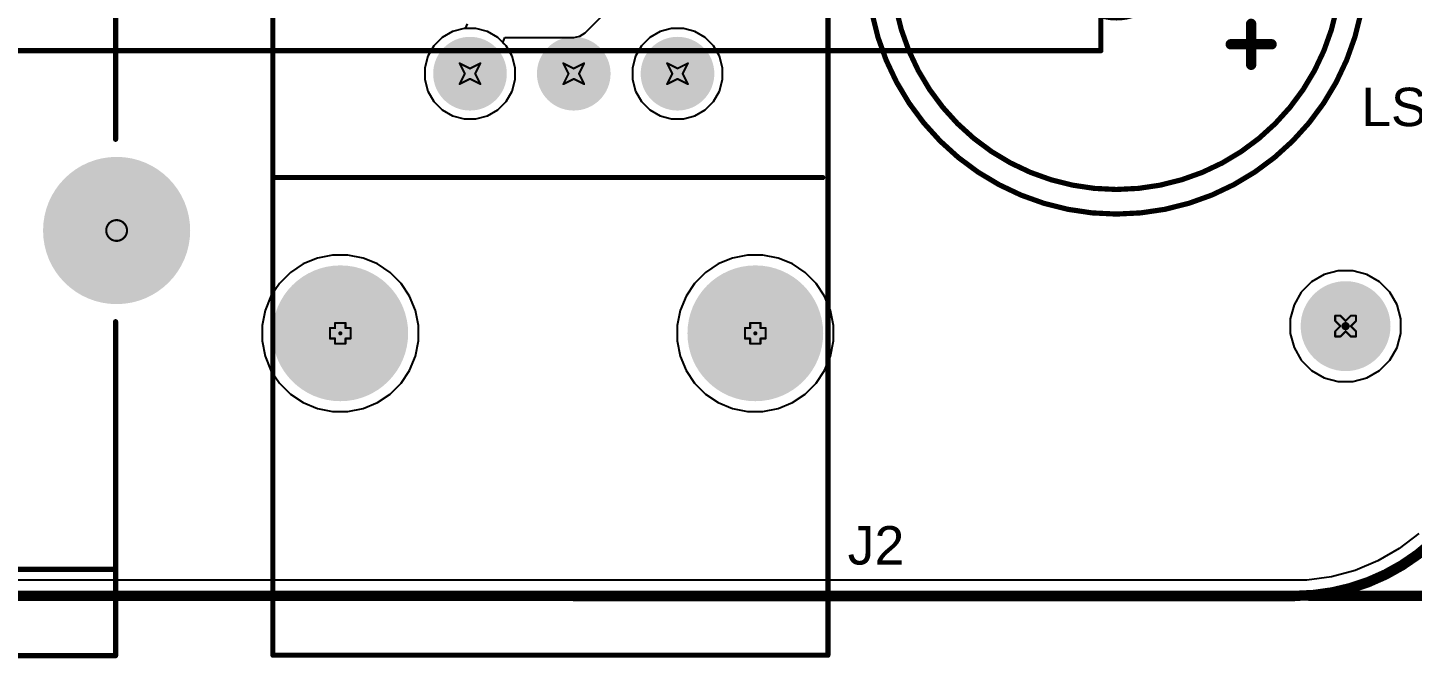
# Model space of a CAD drawing. Header units: inches. Extents: x -0.2 to 18.2, y -0.3 to 3.9.
# Drawn here: x 0.6 to 1.934, y -0.32 to 0.287 of the extents above; entities that cross this region are included whole.
import ezdxf

# ---------------------------------------------------------------- set-up
doc = ezdxf.new("R2010")
doc.units = ezdxf.units.IN
doc.header["$MEASUREMENT"] = 0
for name, color, linetype in [('Board Outline', 216, 'Continuous'), ('Bottom Layer', 5, 'Continuous'), ('Bottom Overlay', 54, 'Continuous'), ('Bottom Solder', 6, 'Continuous'), ('Dimension', 6, 'Continuous'), ('Drill Drawing', 1, 'Continuous'), ('Multi-Layer', 9, 'Continuous'), ('Pad Holes', 156, 'Continuous'), ('Top Layer', 1, 'Continuous'), ('Top Overlay', 2, 'Continuous'), ('Top Solder', 216, 'Continuous')]:
    doc.layers.add(name, color=color, linetype=linetype)
doc.styles.add('Arial', font='', dxfattribs={"height": 0.2})
doc.styles.get('Arial').set_extended_font_data('Arial')

# ---------------------------------------------------------------- blocks, each defined once
blk = doc.blocks.new('1_3_______OLED_B_32')
at = {"layer": 'Bottom Overlay', "const_width": 0.005}
for points in [[(-0.699, 1.2458), (-0.699, -0.081)], [(0.6986, 1.2458), (-0.699, 1.2458)]]:
    blk.add_lwpolyline(points, dxfattribs=at)
at = {"layer": 'Bottom Overlay', "const_width": 0.0025}
blk.add_lwpolyline([(-0.7003, 1.2458, 1), (-0.6977, 1.2458, 1)], format="xyb", close=True, dxfattribs=at)
blk.add_lwpolyline([(-0.7003, 1.2458, 1), (-0.6977, 1.2458, 1)], format="xyb", close=True, dxfattribs=at)
blk = doc.blocks.new('P______D_12___46')
at = {"layer": 'Bottom Layer'}
blk.add_hatch(color=5, dxfattribs=at).paths.add_polyline_path([(-0.1654, 0.0354), (-0.0945, 0.0354), (-0.0945, -0.0354), (-0.1654, -0.0354)])
h = blk.add_hatch(color=5, dxfattribs=at)
edge = h.paths.add_edge_path()
edge.add_arc((0.1299, 0), 0.0354, 0, 360)
at = {"layer": 'Bottom Solder'}
blk.add_hatch(color=6, dxfattribs=at).paths.add_polyline_path([(-0.1694, 0.0394), (-0.0905, 0.0394), (-0.0905, -0.0394), (-0.1694, -0.0394)])
h = blk.add_hatch(color=6, dxfattribs=at)
edge = h.paths.add_edge_path()
edge.add_arc((0.1299, 0), 0.0394, 0, 360)
at = {"layer": 'Multi-Layer'}
blk.add_hatch(color=9, dxfattribs=at).paths.add_polyline_path([(-0.1654, 0.0354), (-0.0945, 0.0354), (-0.0945, -0.0354), (-0.1654, -0.0354)])
h = blk.add_hatch(color=9, dxfattribs=at)
edge = h.paths.add_edge_path()
edge.add_arc((0.1299, 0), 0.0354, 0, 360)
at = {"layer": 'Pad Holes'}
h = blk.add_hatch(color=7, dxfattribs=at)
edge = h.paths.add_edge_path()
edge.add_arc((-0.1299, 0), 0.0236, 0, 360)
h = blk.add_hatch(color=7, dxfattribs=at)
edge = h.paths.add_edge_path()
edge.add_arc((0.1299, 0), 0.0236, 0, 360)
at = {"layer": 'Top Layer'}
blk.add_hatch(color=1, dxfattribs=at).paths.add_polyline_path([(-0.1654, 0.0354), (-0.0945, 0.0354), (-0.0945, -0.0354), (-0.1654, -0.0354)])
h = blk.add_hatch(color=1, dxfattribs=at)
edge = h.paths.add_edge_path()
edge.add_arc((0.1299, 0), 0.0354, 0, 360)
at = {"layer": 'Top Solder'}
blk.add_hatch(color=216, dxfattribs=at).paths.add_polyline_path([(-0.1694, 0.0394), (-0.0905, 0.0394), (-0.0905, -0.0394), (-0.1694, -0.0394)])
h = blk.add_hatch(color=216, dxfattribs=at)
edge = h.paths.add_edge_path()
edge.add_arc((0.1299, 0), 0.0394, 0, 360)
at = {"layer": 'Top Overlay'}
for points, const_width in [([(0.2402, 0, 1), (-0.2402, 0, 1)], 0.005), ([(0.2165, 0, 1), (-0.2165, 0, 1)], 0.005), ([(-0.1324, 0.0964, 1), (-0.1274, 0.0964, 1)], 0.005), ([(-0.1521, 0.0767, 1), (-0.1471, 0.0767, 1)], 0.005), ([(-0.1127, 0.0767, 1), (-0.1077, 0.0767, 1)], 0.005), ([(-0.1324, 0.057, 1), (-0.1274, 0.057, 1)], 0.005), ([(0.0513, 0, 1), (-0.0513, 0, 1)], 0.005), ([(-0.2414, 0, 1), (-0.2389, 0, 1)], 0.0025), ([(-0.2178, 0, 1), (-0.2153, 0, 1)], 0.0025), ([(-0.0525, 0, 1), (-0.05, 0, 1)], 0.0025), ([(0.05, 0, 1), (0.0525, 0, 1)], 0.0025), ([(0.2153, 0, 1), (0.2178, 0, 1)], 0.0025), ([(0.2389, 0, 1), (0.2414, 0, 1)], 0.0025)]:
    blk.add_lwpolyline(points, format="xyb", close=True, dxfattribs=dict(at, const_width=const_width))
at = {"layer": 'Top Overlay', "const_width": 0.01}
for points in [[(-0.1299, 0.0964), (-0.1299, 0.057)], [(-0.1102, 0.0767), (-0.1496, 0.0767)]]:
    blk.add_lwpolyline(points, dxfattribs=at)
blk = doc.blocks.new('955012661_49')
at = {"layer": 'Bottom Layer'}
blk.add_hatch(color=5, dxfattribs=at).paths.add_polyline_path([(-0.1585, 0.2085), (-0.0915, 0.2085), (-0.0915, 0.1415), (-0.1585, 0.1415)])
h = blk.add_hatch(color=5, dxfattribs=at)
edge = h.paths.add_edge_path()
edge.add_arc((-0.025, 0.175), 0.0335, 0, 360)
h = blk.add_hatch(color=5, dxfattribs=at)
edge = h.paths.add_edge_path()
edge.add_arc((0.075, 0.175), 0.0335, 0, 360)
h = blk.add_hatch(color=5, dxfattribs=at)
edge = h.paths.add_edge_path()
edge.add_arc((-0.075, 0.075), 0.0335, 0, 360)
h = blk.add_hatch(color=5, dxfattribs=at)
edge = h.paths.add_edge_path()
edge.add_arc((0.025, 0.075), 0.0335, 0, 360)
h = blk.add_hatch(color=5, dxfattribs=at)
edge = h.paths.add_edge_path()
edge.add_arc((0.125, 0.075), 0.0335, 0, 360)
at = {"layer": 'Bottom Solder'}
blk.add_hatch(color=6, dxfattribs=at).paths.add_polyline_path([(-0.1605, 0.2105), (-0.0895, 0.2105), (-0.0895, 0.1395), (-0.1605, 0.1395)])
h = blk.add_hatch(color=6, dxfattribs=at)
edge = h.paths.add_edge_path()
edge.add_arc((-0.025, 0.175), 0.0355, 0, 360)
h = blk.add_hatch(color=6, dxfattribs=at)
edge = h.paths.add_edge_path()
edge.add_arc((0.075, 0.175), 0.0355, 0, 360)
h = blk.add_hatch(color=6, dxfattribs=at)
edge = h.paths.add_edge_path()
edge.add_arc((-0.075, 0.075), 0.0355, 0, 360)
h = blk.add_hatch(color=6, dxfattribs=at)
edge = h.paths.add_edge_path()
edge.add_arc((0.025, 0.075), 0.0355, 0, 360)
h = blk.add_hatch(color=6, dxfattribs=at)
edge = h.paths.add_edge_path()
edge.add_arc((0.125, 0.075), 0.0355, 0, 360)
h = blk.add_hatch(color=6, dxfattribs=at)
edge = h.paths.add_edge_path()
edge.add_arc((-0.2, -0.175), 0.002, 0, 360)
h = blk.add_hatch(color=6, dxfattribs=at)
edge = h.paths.add_edge_path()
edge.add_arc((0.2, -0.175), 0.002, 0, 360)
at = {"layer": 'Multi-Layer'}
blk.add_hatch(color=9, dxfattribs=at).paths.add_polyline_path([(-0.1585, 0.2085), (-0.0915, 0.2085), (-0.0915, 0.1415), (-0.1585, 0.1415)])
h = blk.add_hatch(color=9, dxfattribs=at)
edge = h.paths.add_edge_path()
edge.add_arc((-0.025, 0.175), 0.0335, 0, 360)
h = blk.add_hatch(color=9, dxfattribs=at)
edge = h.paths.add_edge_path()
edge.add_arc((0.075, 0.175), 0.0335, 0, 360)
h = blk.add_hatch(color=9, dxfattribs=at)
edge = h.paths.add_edge_path()
edge.add_arc((-0.075, 0.075), 0.0335, 0, 360)
h = blk.add_hatch(color=9, dxfattribs=at)
edge = h.paths.add_edge_path()
edge.add_arc((0.025, 0.075), 0.0335, 0, 360)
h = blk.add_hatch(color=9, dxfattribs=at)
edge = h.paths.add_edge_path()
edge.add_arc((0.125, 0.075), 0.0335, 0, 360)
at = {"layer": 'Pad Holes'}
h = blk.add_hatch(color=7, dxfattribs=at)
edge = h.paths.add_edge_path()
edge.add_arc((-0.125, 0.175), 0.0181, 0, 360)
h = blk.add_hatch(color=7, dxfattribs=at)
edge = h.paths.add_edge_path()
edge.add_arc((-0.025, 0.175), 0.0181, 0, 360)
h = blk.add_hatch(color=7, dxfattribs=at)
edge = h.paths.add_edge_path()
edge.add_arc((0.075, 0.175), 0.0181, 0, 360)
h = blk.add_hatch(color=7, dxfattribs=at)
edge = h.paths.add_edge_path()
edge.add_arc((-0.075, 0.075), 0.0181, 0, 360)
h = blk.add_hatch(color=7, dxfattribs=at)
edge = h.paths.add_edge_path()
edge.add_arc((0.025, 0.075), 0.0181, 0, 360)
h = blk.add_hatch(color=7, dxfattribs=at)
edge = h.paths.add_edge_path()
edge.add_arc((0.125, 0.075), 0.0181, 0, 360)
h = blk.add_hatch(color=7, dxfattribs=at)
edge = h.paths.add_edge_path()
edge.add_arc((-0.2, -0.175), 0.0654, 0, 360)
h = blk.add_hatch(color=7, dxfattribs=at)
edge = h.paths.add_edge_path()
edge.add_arc((0.2, -0.175), 0.0654, 0, 360)
at = {"layer": 'Top Layer'}
blk.add_hatch(color=1, dxfattribs=at).paths.add_polyline_path([(-0.1585, 0.2085), (-0.0915, 0.2085), (-0.0915, 0.1415), (-0.1585, 0.1415)])
h = blk.add_hatch(color=1, dxfattribs=at)
edge = h.paths.add_edge_path()
edge.add_arc((-0.025, 0.175), 0.0335, 0, 360)
h = blk.add_hatch(color=1, dxfattribs=at)
edge = h.paths.add_edge_path()
edge.add_arc((0.075, 0.175), 0.0335, 0, 360)
h = blk.add_hatch(color=1, dxfattribs=at)
edge = h.paths.add_edge_path()
edge.add_arc((-0.075, 0.075), 0.0335, 0, 360)
h = blk.add_hatch(color=1, dxfattribs=at)
edge = h.paths.add_edge_path()
edge.add_arc((0.025, 0.075), 0.0335, 0, 360)
h = blk.add_hatch(color=1, dxfattribs=at)
edge = h.paths.add_edge_path()
edge.add_arc((0.125, 0.075), 0.0335, 0, 360)
at = {"layer": 'Top Solder'}
blk.add_hatch(color=216, dxfattribs=at).paths.add_polyline_path([(-0.1605, 0.2105), (-0.0895, 0.2105), (-0.0895, 0.1395), (-0.1605, 0.1395)])
h = blk.add_hatch(color=216, dxfattribs=at)
edge = h.paths.add_edge_path()
edge.add_arc((-0.025, 0.175), 0.0355, 0, 360)
h = blk.add_hatch(color=216, dxfattribs=at)
edge = h.paths.add_edge_path()
edge.add_arc((0.075, 0.175), 0.0355, 0, 360)
h = blk.add_hatch(color=216, dxfattribs=at)
edge = h.paths.add_edge_path()
edge.add_arc((-0.075, 0.075), 0.0355, 0, 360)
h = blk.add_hatch(color=216, dxfattribs=at)
edge = h.paths.add_edge_path()
edge.add_arc((0.025, 0.075), 0.0355, 0, 360)
h = blk.add_hatch(color=216, dxfattribs=at)
edge = h.paths.add_edge_path()
edge.add_arc((0.125, 0.075), 0.0355, 0, 360)
h = blk.add_hatch(color=216, dxfattribs=at)
edge = h.paths.add_edge_path()
edge.add_arc((-0.2, -0.175), 0.002, 0, 360)
h = blk.add_hatch(color=216, dxfattribs=at)
edge = h.paths.add_edge_path()
edge.add_arc((0.2, -0.175), 0.002, 0, 360)
at = {"layer": 'Top Overlay', "const_width": 0.005}
for points in [[(-0.265, 0.23), (-0.24, 0.23)], [(-0.265, -0.485), (-0.265, 0.23)], [(-0.255, 0.23), (0.27, 0.23)], [(0.27, -0.485), (0.27, 0.23)], [(-0.265, -0.025), (-0.225, -0.025)], [(-0.255, -0.025), (0.265, -0.025)], [(-0.265, -0.485), (-0.24, -0.485)], [(-0.26, -0.485), (0.27, -0.485)]]:
    blk.add_lwpolyline(points, dxfattribs=at)
at = {"layer": 'Top Overlay', "const_width": 0.0025}
for points in [[(-0.2662, 0.23, 1), (-0.2637, 0.23, 1)], [(-0.2662, 0.23, 1), (-0.2637, 0.23, 1)], [(-0.2562, 0.23, 1), (-0.2537, 0.23, 1)], [(-0.2412, 0.23, 1), (-0.2387, 0.23, 1)], [(0.2687, 0.23, 1), (0.2712, 0.23, 1)], [(0.2687, 0.23, 1), (0.2712, 0.23, 1)], [(-0.2662, -0.025, 1), (-0.2637, -0.025, 1)], [(-0.2562, -0.025, 1), (-0.2537, -0.025, 1)], [(-0.2263, -0.025, 1), (-0.2238, -0.025, 1)], [(0.2637, -0.025, 1), (0.2662, -0.025, 1)], [(-0.2662, -0.485, 1), (-0.2637, -0.485, 1)], [(-0.2662, -0.485, 1), (-0.2637, -0.485, 1)], [(-0.2612, -0.485, 1), (-0.2587, -0.485, 1)], [(-0.2412, -0.485, 1), (-0.2387, -0.485, 1)], [(0.2687, -0.485, 1), (0.2712, -0.485, 1)], [(0.2687, -0.485, 1), (0.2712, -0.485, 1)]]:
    blk.add_lwpolyline(points, format="xyb", close=True, dxfattribs=at)
blk = doc.blocks.new('U241_041N_1WR85_5_50')
at = {"layer": 'Bottom Layer'}
h = blk.add_hatch(color=5, dxfattribs=at)
edge = h.paths.add_edge_path()
edge.add_arc((-0.046058, 0.092715), 0.031496, 270, 450)
edge.add_line((-0.046058, 0.124211), (-0.053932, 0.124211))
edge.add_arc((-0.053932, 0.092715), 0.031496, 90, 270)
edge.add_line((-0.053932, 0.061219), (-0.046058, 0.061219))
h = blk.add_hatch(color=5, dxfattribs=at)
edge = h.paths.add_edge_path()
edge.add_arc((0.053942, 0.092715), 0.031496, 270, 450)
edge.add_line((0.053942, 0.124211), (0.046068, 0.124211))
edge.add_arc((0.046068, 0.092715), 0.031496, 90, 270)
edge.add_line((0.046068, 0.061219), (0.053942, 0.061219))
h = blk.add_hatch(color=5, dxfattribs=at)
edge = h.paths.add_edge_path()
edge.add_arc((-0.046058, 0.013975), 0.031496, 270, 450)
edge.add_line((-0.046058, 0.045471), (-0.053932, 0.045471))
edge.add_arc((-0.053932, 0.013975), 0.031496, 90, 270)
edge.add_line((-0.053932, -0.017521), (-0.046058, -0.017521))
h = blk.add_hatch(color=5, dxfattribs=at)
edge = h.paths.add_edge_path()
edge.add_arc((0.053942, 0.013975), 0.031496, 270, 450)
edge.add_line((0.053942, 0.045471), (0.046068, 0.045471))
edge.add_arc((0.046068, 0.013975), 0.031496, 90, 270)
edge.add_line((0.046068, -0.017521), (0.053942, -0.017521))
h = blk.add_hatch(color=5, dxfattribs=at)
edge = h.paths.add_edge_path()
edge.add_arc((-0.237205, -0.092715), 0.068898, 0, 360)
h = blk.add_hatch(color=5, dxfattribs=at)
edge = h.paths.add_edge_path()
edge.add_arc((0.237205, -0.092715), 0.068898, 0, 360)
at = {"layer": 'Bottom Solder'}
h = blk.add_hatch(color=6, dxfattribs=at)
edge = h.paths.add_edge_path()
edge.add_arc((-0.046058, 0.092715), 0.033496, 270, 450)
edge.add_line((-0.046058, 0.126211), (-0.053932, 0.126211))
edge.add_arc((-0.053932, 0.092715), 0.033496, 90, 270)
edge.add_line((-0.053932, 0.059219), (-0.046058, 0.059219))
h = blk.add_hatch(color=6, dxfattribs=at)
edge = h.paths.add_edge_path()
edge.add_arc((0.053942, 0.092715), 0.033496, 270, 450)
edge.add_line((0.053942, 0.126211), (0.046068, 0.126211))
edge.add_arc((0.046068, 0.092715), 0.033496, 90, 270)
edge.add_line((0.046068, 0.059219), (0.053942, 0.059219))
h = blk.add_hatch(color=6, dxfattribs=at)
edge = h.paths.add_edge_path()
edge.add_arc((-0.046058, 0.013975), 0.033496, 270, 450)
edge.add_line((-0.046058, 0.047471), (-0.053932, 0.047471))
edge.add_arc((-0.053932, 0.013975), 0.033496, 90, 270)
edge.add_line((-0.053932, -0.019521), (-0.046058, -0.019521))
h = blk.add_hatch(color=6, dxfattribs=at)
edge = h.paths.add_edge_path()
edge.add_arc((0.053942, 0.013975), 0.033496, 270, 450)
edge.add_line((0.053942, 0.047471), (0.046068, 0.047471))
edge.add_arc((0.046068, 0.013975), 0.033496, 90, 270)
edge.add_line((0.046068, -0.019521), (0.053942, -0.019521))
h = blk.add_hatch(color=6, dxfattribs=at)
edge = h.paths.add_edge_path()
edge.add_arc((-0.237205, -0.092715), 0.070898, 0, 360)
h = blk.add_hatch(color=6, dxfattribs=at)
edge = h.paths.add_edge_path()
edge.add_arc((0.237205, -0.092715), 0.070898, 0, 360)
at = {"layer": 'Multi-Layer'}
h = blk.add_hatch(color=9, dxfattribs=at)
edge = h.paths.add_edge_path()
edge.add_arc((-0.046058, 0.092715), 0.031496, 270, 450)
edge.add_line((-0.046058, 0.124211), (-0.053932, 0.124211))
edge.add_arc((-0.053932, 0.092715), 0.031496, 90, 270)
edge.add_line((-0.053932, 0.061219), (-0.046058, 0.061219))
h = blk.add_hatch(color=9, dxfattribs=at)
edge = h.paths.add_edge_path()
edge.add_arc((0.053942, 0.092715), 0.031496, 270, 450)
edge.add_line((0.053942, 0.124211), (0.046068, 0.124211))
edge.add_arc((0.046068, 0.092715), 0.031496, 90, 270)
edge.add_line((0.046068, 0.061219), (0.053942, 0.061219))
h = blk.add_hatch(color=9, dxfattribs=at)
edge = h.paths.add_edge_path()
edge.add_arc((-0.046058, 0.013975), 0.031496, 270, 450)
edge.add_line((-0.046058, 0.045471), (-0.053932, 0.045471))
edge.add_arc((-0.053932, 0.013975), 0.031496, 90, 270)
edge.add_line((-0.053932, -0.017521), (-0.046058, -0.017521))
h = blk.add_hatch(color=9, dxfattribs=at)
edge = h.paths.add_edge_path()
edge.add_arc((0.053942, 0.013975), 0.031496, 270, 450)
edge.add_line((0.053942, 0.045471), (0.046068, 0.045471))
edge.add_arc((0.046068, 0.013975), 0.031496, 90, 270)
edge.add_line((0.046068, -0.017521), (0.053942, -0.017521))
h = blk.add_hatch(color=9, dxfattribs=at)
edge = h.paths.add_edge_path()
edge.add_arc((-0.237205, -0.092715), 0.068898, 0, 360)
h = blk.add_hatch(color=9, dxfattribs=at)
edge = h.paths.add_edge_path()
edge.add_arc((0.237205, -0.092715), 0.068898, 0, 360)
at = {"layer": 'Pad Holes'}
h = blk.add_hatch(color=7, dxfattribs=at)
edge = h.paths.add_edge_path()
edge.add_arc((-0.048996, 0.092715), 0.018701, 270, 450)
edge.add_line((-0.048996, 0.111416), (-0.050984, 0.111416))
edge.add_arc((-0.050984, 0.092715), 0.018701, 90, 270)
edge.add_line((-0.050984, 0.074014), (-0.048996, 0.074014))
h = blk.add_hatch(color=7, dxfattribs=at)
edge = h.paths.add_edge_path()
edge.add_arc((0.051004, 0.092715), 0.018701, 270, 450)
edge.add_line((0.051004, 0.111416), (0.049016, 0.111416))
edge.add_arc((0.049016, 0.092715), 0.018701, 90, 270)
edge.add_line((0.049016, 0.074014), (0.051004, 0.074014))
h = blk.add_hatch(color=7, dxfattribs=at)
edge = h.paths.add_edge_path()
edge.add_arc((-0.048996, 0.013975), 0.018701, 270, 450)
edge.add_line((-0.048996, 0.032676), (-0.050984, 0.032676))
edge.add_arc((-0.050984, 0.013975), 0.018701, 90, 270)
edge.add_line((-0.050984, -0.004726), (-0.048996, -0.004726))
h = blk.add_hatch(color=7, dxfattribs=at)
edge = h.paths.add_edge_path()
edge.add_arc((0.051004, 0.013975), 0.018701, 270, 450)
edge.add_line((0.051004, 0.032676), (0.049016, 0.032676))
edge.add_arc((0.049016, 0.013975), 0.018701, 90, 270)
edge.add_line((0.049016, -0.004726), (0.051004, -0.004726))
h = blk.add_hatch(color=7, dxfattribs=at)
edge = h.paths.add_edge_path()
edge.add_arc((-0.237205, -0.092715), 0.045276, 0, 360)
h = blk.add_hatch(color=7, dxfattribs=at)
edge = h.paths.add_edge_path()
edge.add_arc((0.237205, -0.092715), 0.045276, 0, 360)
at = {"layer": 'Top Layer'}
h = blk.add_hatch(color=1, dxfattribs=at)
edge = h.paths.add_edge_path()
edge.add_arc((-0.046058, 0.092715), 0.031496, 270, 450)
edge.add_line((-0.046058, 0.124211), (-0.053932, 0.124211))
edge.add_arc((-0.053932, 0.092715), 0.031496, 90, 270)
edge.add_line((-0.053932, 0.061219), (-0.046058, 0.061219))
h = blk.add_hatch(color=1, dxfattribs=at)
edge = h.paths.add_edge_path()
edge.add_arc((0.053942, 0.092715), 0.031496, 270, 450)
edge.add_line((0.053942, 0.124211), (0.046068, 0.124211))
edge.add_arc((0.046068, 0.092715), 0.031496, 90, 270)
edge.add_line((0.046068, 0.061219), (0.053942, 0.061219))
h = blk.add_hatch(color=1, dxfattribs=at)
edge = h.paths.add_edge_path()
edge.add_arc((-0.046058, 0.013975), 0.031496, 270, 450)
edge.add_line((-0.046058, 0.045471), (-0.053932, 0.045471))
edge.add_arc((-0.053932, 0.013975), 0.031496, 90, 270)
edge.add_line((-0.053932, -0.017521), (-0.046058, -0.017521))
h = blk.add_hatch(color=1, dxfattribs=at)
edge = h.paths.add_edge_path()
edge.add_arc((0.053942, 0.013975), 0.031496, 270, 450)
edge.add_line((0.053942, 0.045471), (0.046068, 0.045471))
edge.add_arc((0.046068, 0.013975), 0.031496, 90, 270)
edge.add_line((0.046068, -0.017521), (0.053942, -0.017521))
h = blk.add_hatch(color=1, dxfattribs=at)
edge = h.paths.add_edge_path()
edge.add_arc((-0.237205, -0.092715), 0.068898, 0, 360)
h = blk.add_hatch(color=1, dxfattribs=at)
edge = h.paths.add_edge_path()
edge.add_arc((0.237205, -0.092715), 0.068898, 0, 360)
at = {"layer": 'Top Solder'}
h = blk.add_hatch(color=216, dxfattribs=at)
edge = h.paths.add_edge_path()
edge.add_arc((-0.046058, 0.092715), 0.033496, 270, 450)
edge.add_line((-0.046058, 0.126211), (-0.053932, 0.126211))
edge.add_arc((-0.053932, 0.092715), 0.033496, 90, 270)
edge.add_line((-0.053932, 0.059219), (-0.046058, 0.059219))
h = blk.add_hatch(color=216, dxfattribs=at)
edge = h.paths.add_edge_path()
edge.add_arc((0.053942, 0.092715), 0.033496, 270, 450)
edge.add_line((0.053942, 0.126211), (0.046068, 0.126211))
edge.add_arc((0.046068, 0.092715), 0.033496, 90, 270)
edge.add_line((0.046068, 0.059219), (0.053942, 0.059219))
h = blk.add_hatch(color=216, dxfattribs=at)
edge = h.paths.add_edge_path()
edge.add_arc((-0.046058, 0.013975), 0.033496, 270, 450)
edge.add_line((-0.046058, 0.047471), (-0.053932, 0.047471))
edge.add_arc((-0.053932, 0.013975), 0.033496, 90, 270)
edge.add_line((-0.053932, -0.019521), (-0.046058, -0.019521))
h = blk.add_hatch(color=216, dxfattribs=at)
edge = h.paths.add_edge_path()
edge.add_arc((0.053942, 0.013975), 0.033496, 270, 450)
edge.add_line((0.053942, 0.047471), (0.046068, 0.047471))
edge.add_arc((0.046068, 0.013975), 0.033496, 90, 270)
edge.add_line((0.046068, -0.019521), (0.053942, -0.019521))
h = blk.add_hatch(color=216, dxfattribs=at)
edge = h.paths.add_edge_path()
edge.add_arc((-0.237205, -0.092715), 0.070898, 0, 360)
h = blk.add_hatch(color=216, dxfattribs=at)
edge = h.paths.add_edge_path()
edge.add_arc((0.237205, -0.092715), 0.070898, 0, 360)
at = {"layer": 'Top Overlay', "const_width": 0.005}
for points in [[(-0.23622, -0.004883), (-0.23622, 0.139567)], [(-0.23622, 0.139567), (0.231297, 0.139567)], [(0.236221, -0.004883), (0.236221, 0.139567)], [(-0.23622, -0.502166), (-0.23622, -0.180547)], [(0.236221, -0.502166), (0.236221, -0.180547)], [(-0.23622, -0.419096), (0.236221, -0.419095)], [(-0.23622, -0.502166), (0.236221, -0.502166)]]:
    blk.add_lwpolyline(points, dxfattribs=at)
at = {"layer": 'Top Overlay', "const_width": 0.0025}
for points in [[(-0.23747, 0.139567, 1), (-0.23497, 0.139567, 1)], [(-0.23747, 0.139567, 1), (-0.23497, 0.139567, 1)], [(0.230047, 0.139567, 1), (0.232547, 0.139567, 1)], [(0.234971, 0.139567, 1), (0.237471, 0.139567, 1)], [(-0.23747, -0.004883, 1), (-0.23497, -0.004883, 1)], [(0.234971, -0.004883, 1), (0.237471, -0.004883, 1)], [(-0.23747, -0.180547, 1), (-0.23497, -0.180547, 1)], [(0.234971, -0.180547, 1), (0.237471, -0.180547, 1)], [(-0.23747, -0.419096, 1), (-0.23497, -0.419096, 1)], [(0.234971, -0.419095, 1), (0.237471, -0.419095, 1)], [(-0.23747, -0.502166, 1), (-0.23497, -0.502166, 1)], [(-0.23747, -0.502166, 1), (-0.23497, -0.502166, 1)], [(0.234971, -0.502166, 1), (0.237471, -0.502166, 1)], [(0.234971, -0.502166, 1), (0.237471, -0.502166, 1)]]:
    blk.add_lwpolyline(points, format="xyb", close=True, dxfattribs=at)

msp = doc.modelspace()

# ---------------------------------------------------------------- hatches: boundary and pattern name
at = {"layer": 'Bottom Solder'}
h = msp.add_hatch(color=6, dxfattribs=at)
edge = h.paths.add_edge_path()
edge.add_arc((1.8701, 0), 0.004, 0, 360)
at = {"layer": 'Pad Holes'}
h = msp.add_hatch(color=7, dxfattribs=at)
edge = h.paths.add_edge_path()
edge.add_arc((1.8701, 0), 0.0433, 0, 360)
at = {"layer": 'Top Solder'}
h = msp.add_hatch(color=216, dxfattribs=at)
edge = h.paths.add_edge_path()
edge.add_arc((1.8701, 0), 0.004, 0, 360)

# ---------------------------------------------------------------- linework, layer by layer
at = {"layer": 'Board Outline', "const_width": 0.01}
msp.add_lwpolyline([(2.0177, -0.063, -0.414214), (1.8209, -0.2598)], format="xyb", dxfattribs=at)
for points in [[(0.0491, -0.2598), (1.8208, -0.2599)], [(1.8208, -0.2599), (1.8209, -0.2598)]]:
    msp.add_lwpolyline(points, dxfattribs=at)
at = {"layer": 'Board Outline', "const_width": 0.005}
for points in [[(1.8183, -0.2599, 1), (1.8233, -0.2599, 1)], [(1.8183, -0.2599, 1), (1.8233, -0.2599, 1)], [(1.8184, -0.2598, 1), (1.8234, -0.2598, 1)], [(1.8184, -0.2598, 1), (1.8234, -0.2598, 1)]]:
    msp.add_lwpolyline(points, format="xyb", close=True, dxfattribs=at)
at = {"layer": 'Bottom Layer'}
for p, q in [((1.0094, 0.2836), (0.9995, 0.2779)), ((1.0205, 0.2866), (1.0094, 0.2836)), ((1.0319, 0.2866), (1.0205, 0.2866)), ((1.043, 0.2836), (1.0319, 0.2866)), ((1.0529, 0.2779), (1.043, 0.2836)), ((1.2094, 0.2836), (1.1995, 0.2779)), ((1.2205, 0.2866), (1.2094, 0.2836)), ((1.2319, 0.2866), (1.2205, 0.2866)), ((1.243, 0.2836), (1.2319, 0.2866)), ((1.2529, 0.2779), (1.243, 0.2836)), ((0.9914, 0.2698), (0.9857, 0.2599)), ((0.9995, 0.2779), (0.9914, 0.2698)), ((1.061, 0.2698), (1.0529, 0.2779)), ((1.0667, 0.2599), (1.061, 0.2698)), ((1.1914, 0.2698), (1.1857, 0.2599)), ((1.1995, 0.2779), (1.1914, 0.2698)), ((1.261, 0.2698), (1.2529, 0.2779)), ((1.2667, 0.2599), (1.261, 0.2698)), ((0.9857, 0.2599), (0.9827, 0.2488)), ((1.0697, 0.2488), (1.0667, 0.2599)), ((1.1857, 0.2599), (1.1827, 0.2488)), ((1.2697, 0.2488), (1.2667, 0.2599)), ((0.9827, 0.2488), (0.9827, 0.2374)), ((1.0697, 0.2374), (1.0697, 0.2488)), ((1.1827, 0.2488), (1.1827, 0.2374)), ((1.2697, 0.2374), (1.2697, 0.2488)), ((0.9827, 0.2374), (0.9857, 0.2263)), ((1.0667, 0.2263), (1.0697, 0.2374)), ((1.1827, 0.2374), (1.1857, 0.2263)), ((1.2667, 0.2263), (1.2697, 0.2374)), ((0.9857, 0.2263), (0.9914, 0.2164)), ((0.9914, 0.2164), (0.9995, 0.2083)), ((1.0529, 0.2083), (1.061, 0.2164)), ((1.061, 0.2164), (1.0667, 0.2263)), ((1.1857, 0.2263), (1.1914, 0.2164)), ((1.1914, 0.2164), (1.1995, 0.2083)), ((1.2529, 0.2083), (1.261, 0.2164)), ((1.261, 0.2164), (1.2667, 0.2263)), ((0.9995, 0.2083), (1.0094, 0.2026)), ((1.0094, 0.2026), (1.0205, 0.1996)), ((1.0319, 0.1996), (1.043, 0.2026)), ((1.043, 0.2026), (1.0529, 0.2083)), ((1.1995, 0.2083), (1.2094, 0.2026)), ((1.2094, 0.2026), (1.2205, 0.1996)), ((1.2319, 0.1996), (1.243, 0.2026)), ((1.243, 0.2026), (1.2529, 0.2083)), ((1.0205, 0.1996), (1.0319, 0.1996)), ((1.2205, 0.1996), (1.2319, 0.1996)), ((0.8938, 0.0684), (0.8792, 0.0655)), ((0.9086, 0.0684), (0.8938, 0.0684)), ((0.9232, 0.0655), (0.9086, 0.0684)), ((1.2938, 0.0684), (1.2792, 0.0655)), ((1.3086, 0.0684), (1.2938, 0.0684)), ((1.3232, 0.0655), (1.3086, 0.0684)), ((0.8655, 0.0599), (0.8532, 0.0516)), ((0.8792, 0.0655), (0.8655, 0.0599)), ((0.9369, 0.0599), (0.9232, 0.0655)), ((0.9492, 0.0516), (0.9369, 0.0599)), ((1.2655, 0.0599), (1.2532, 0.0516)), ((1.2792, 0.0655), (1.2655, 0.0599)), ((1.3369, 0.0599), (1.3232, 0.0655)), ((1.3492, 0.0516), (1.3369, 0.0599)), ((0.8427, 0.0411), (0.8344, 0.0288)), ((0.8532, 0.0516), (0.8427, 0.0411)), ((0.9597, 0.0411), (0.9492, 0.0516)), ((0.968, 0.0288), (0.9597, 0.0411)), ((1.2427, 0.0411), (1.2344, 0.0288)), ((1.2532, 0.0516), (1.2427, 0.0411)), ((1.3597, 0.0411), (1.3492, 0.0516)), ((1.368, 0.0288), (1.3597, 0.0411)), ((1.8373, 0.0427), (1.8274, 0.0327)), ((1.8495, 0.0497), (1.8373, 0.0427)), ((1.8631, 0.0533), (1.8495, 0.0497)), ((1.8771, 0.0533), (1.8631, 0.0533)), ((1.8907, 0.0497), (1.8771, 0.0533)), ((1.9028, 0.0427), (1.8907, 0.0497)), ((1.9127, 0.0327), (1.9028, 0.0427)), ((0.8344, 0.0288), (0.8288, 0.0151)), ((0.9737, 0.0151), (0.968, 0.0288)), ((1.2344, 0.0288), (1.2288, 0.0151)), ((1.3737, 0.0151), (1.368, 0.0288)), ((1.8274, 0.0327), (1.8204, 0.0206)), ((1.9198, 0.0206), (1.9127, 0.0327)), ((0.8288, 0.0151), (0.8259, 0.0005)), ((0.9766, 0.0005), (0.9737, 0.0151)), ((1.2288, 0.0151), (1.2259, 0.0005)), ((1.3766, 0.0005), (1.3737, 0.0151)), ((1.8204, 0.0206), (1.8168, 0.007)), ((1.9234, 0.007), (1.9198, 0.0206)), ((0.8259, 0.0005), (0.8259, -0.0143)), ((0.9766, -0.0143), (0.9766, 0.0005)), ((1.2259, 0.0005), (1.2259, -0.0143)), ((1.3766, -0.0143), (1.3766, 0.0005)), ((1.8168, 0.007), (1.8168, -0.007)), ((1.9234, -0.007), (1.9234, 0.007)), ((1.8168, -0.007), (1.8204, -0.0206)), ((1.9198, -0.0206), (1.9234, -0.007)), ((0.8259, -0.0143), (0.8288, -0.0289)), ((0.9737, -0.0289), (0.9766, -0.0143)), ((1.2259, -0.0143), (1.2288, -0.0289)), ((1.3737, -0.0289), (1.3766, -0.0143)), ((1.8204, -0.0206), (1.8274, -0.0327)), ((1.9127, -0.0327), (1.9198, -0.0206)), ((0.8288, -0.0289), (0.8344, -0.0426)), ((0.968, -0.0426), (0.9737, -0.0289)), ((1.2288, -0.0289), (1.2344, -0.0426)), ((1.368, -0.0426), (1.3737, -0.0289)), ((1.8274, -0.0327), (1.8373, -0.0427)), ((1.9028, -0.0427), (1.9127, -0.0327)), ((0.8344, -0.0426), (0.8427, -0.0549)), ((0.9597, -0.0549), (0.968, -0.0426)), ((1.2344, -0.0426), (1.2427, -0.0549)), ((1.3597, -0.0549), (1.368, -0.0426)), ((1.8373, -0.0427), (1.8495, -0.0497)), ((1.8495, -0.0497), (1.8631, -0.0533)), ((1.8631, -0.0533), (1.8771, -0.0533)), ((1.8771, -0.0533), (1.8907, -0.0497)), ((1.8907, -0.0497), (1.9028, -0.0427)), ((0.8427, -0.0549), (0.8532, -0.0654)), ((0.8532, -0.0654), (0.8655, -0.0737)), ((0.9369, -0.0737), (0.9492, -0.0654)), ((0.9492, -0.0654), (0.9597, -0.0549)), ((1.2427, -0.0549), (1.2532, -0.0654)), ((1.2532, -0.0654), (1.2655, -0.0737)), ((1.3369, -0.0737), (1.3492, -0.0654)), ((1.3492, -0.0654), (1.3597, -0.0549)), ((0.8655, -0.0737), (0.8792, -0.0794)), ((0.8792, -0.0794), (0.8938, -0.0823)), ((0.9086, -0.0823), (0.9232, -0.0794)), ((0.9232, -0.0794), (0.9369, -0.0737)), ((1.2655, -0.0737), (1.2792, -0.0794)), ((1.2792, -0.0794), (1.2938, -0.0823)), ((1.3086, -0.0823), (1.3232, -0.0794)), ((1.3232, -0.0794), (1.3369, -0.0737)), ((0.8938, -0.0823), (0.9086, -0.0823)), ((1.2938, -0.0823), (1.3086, -0.0823)), ((1.9408, -0.1998), (1.9219, -0.2142)), ((1.9013, -0.2261), (1.8793, -0.2353)), ((1.9219, -0.2142), (1.9013, -0.2261)), ((1.8793, -0.2353), (1.8564, -0.2414)), ((1.8209, -0.2445), (0.0491, -0.2445)), ((1.8328, -0.2445), (1.8209, -0.2445)), ((1.8564, -0.2414), (1.8328, -0.2445))]:
    msp.add_line(p, q, dxfattribs=at)
at = {"layer": 'Dimension', "const_width": 0.01}
msp.add_lwpolyline([(1.8359, -0.2598), (2.631, -0.2598)], dxfattribs=at)
at = {"layer": 'Dimension', "const_width": 0.005}
msp.add_lwpolyline([(1.8334, -0.2598, 1), (1.8384, -0.2598, 1)], format="xyb", close=True, dxfattribs=at)
at = {"layer": 'Drill Drawing', "const_width": 0.002}
for points in [[(1.0162, 0.2531), (1.0262, 0.2481)], [(1.0162, 0.2531), (1.0212, 0.2431)], [(1.0262, 0.2481), (1.0362, 0.2531)], [(1.0312, 0.2431), (1.0362, 0.2531)], [(1.1162, 0.2531), (1.1262, 0.2481)], [(1.1162, 0.2531), (1.1212, 0.2431)], [(1.1262, 0.2481), (1.1362, 0.2531)], [(1.1312, 0.2431), (1.1362, 0.2531)], [(1.2162, 0.2531), (1.2262, 0.2481)], [(1.2162, 0.2531), (1.2212, 0.2431)], [(1.2262, 0.2481), (1.2362, 0.2531)], [(1.2312, 0.2431), (1.2362, 0.2531)], [(1.0162, 0.2331), (1.0212, 0.2431)], [(1.0312, 0.2431), (1.0362, 0.2331)], [(1.1162, 0.2331), (1.1212, 0.2431)], [(1.1312, 0.2431), (1.1362, 0.2331)], [(1.2162, 0.2331), (1.2212, 0.2431)], [(1.2312, 0.2431), (1.2362, 0.2331)], [(1.0162, 0.2331), (1.0262, 0.2381)], [(1.0262, 0.2381), (1.0362, 0.2331)], [(1.1162, 0.2331), (1.1262, 0.2381)], [(1.1262, 0.2381), (1.1362, 0.2331)], [(1.2162, 0.2331), (1.2262, 0.2381)], [(1.2262, 0.2381), (1.2362, 0.2331)], [(0.8962, -0.0019), (0.8962, 0.0031)], [(0.8962, 0.0031), (0.9062, 0.0031)], [(0.9062, -0.0019), (0.9062, 0.0031)], [(1.2962, -0.0019), (1.2962, 0.0031)], [(1.2962, 0.0031), (1.3062, 0.0031)], [(1.3062, -0.0019), (1.3062, 0.0031)], [(1.8601, 0.005), (1.8601, 0.01)], [(1.8601, 0.01), (1.8651, 0.01)], [(1.8601, 0.005), (1.8651, 0)], [(1.8601, -0.005), (1.8651, 0)], [(1.8651, 0.01), (1.8701, 0.005)], [(1.8701, 0.005), (1.8751, 0.01)], [(1.8751, 0.01), (1.8801, 0.01)], [(1.8751, 0), (1.8801, 0.005)], [(1.8751, 0), (1.8801, -0.005)], [(1.8801, 0.005), (1.8801, 0.01)], [(0.8912, -0.0119), (0.8912, -0.0019)], [(0.8912, -0.0019), (0.8962, -0.0019)], [(0.8912, -0.0119), (0.8962, -0.0119)], [(0.8962, -0.0169), (0.8962, -0.0119)], [(0.9062, -0.0019), (0.9112, -0.0019)], [(0.9062, -0.0119), (0.9112, -0.0119)], [(0.9062, -0.0169), (0.9062, -0.0119)], [(0.9112, -0.0119), (0.9112, -0.0019)], [(1.2912, -0.0119), (1.2912, -0.0019)], [(1.2912, -0.0019), (1.2962, -0.0019)], [(1.2912, -0.0119), (1.2962, -0.0119)], [(1.2962, -0.0169), (1.2962, -0.0119)], [(1.3062, -0.0019), (1.3112, -0.0019)], [(1.3062, -0.0119), (1.3112, -0.0119)], [(1.3062, -0.0169), (1.3062, -0.0119)], [(1.3112, -0.0119), (1.3112, -0.0019)], [(1.8601, -0.01), (1.8601, -0.005)], [(1.8601, -0.01), (1.8651, -0.01)], [(1.8651, -0.01), (1.8701, -0.005)], [(1.8701, -0.005), (1.8751, -0.01)], [(1.8751, -0.01), (1.8801, -0.01)], [(1.8801, -0.01), (1.8801, -0.005)], [(0.8962, -0.0169), (0.9062, -0.0169)], [(1.2962, -0.0169), (1.3062, -0.0169)]]:
    msp.add_lwpolyline(points, dxfattribs=at)
at = {"layer": 'Drill Drawing'}
for points, const_width in [([(1.0157, 0.2531, 1), (1.0167, 0.2531, 1)], 0.001), ([(1.0157, 0.2531, 1), (1.0167, 0.2531, 1)], 0.001), ([(1.0357, 0.2531, 1), (1.0367, 0.2531, 1)], 0.001), ([(1.0357, 0.2531, 1), (1.0367, 0.2531, 1)], 0.001), ([(1.1157, 0.2531, 1), (1.1167, 0.2531, 1)], 0.001), ([(1.1157, 0.2531, 1), (1.1167, 0.2531, 1)], 0.001), ([(1.1357, 0.2531, 1), (1.1367, 0.2531, 1)], 0.001), ([(1.1357, 0.2531, 1), (1.1367, 0.2531, 1)], 0.001), ([(1.2157, 0.2531, 1), (1.2167, 0.2531, 1)], 0.001), ([(1.2157, 0.2531, 1), (1.2167, 0.2531, 1)], 0.001), ([(1.2357, 0.2531, 1), (1.2367, 0.2531, 1)], 0.001), ([(1.2357, 0.2531, 1), (1.2367, 0.2531, 1)], 0.001), ([(1.0207, 0.2431, 1), (1.0217, 0.2431, 1)], 0.001), ([(1.0207, 0.2431, 1), (1.0217, 0.2431, 1)], 0.001), ([(1.0257, 0.2481, 1), (1.0267, 0.2481, 1)], 0.001), ([(1.0257, 0.2481, 1), (1.0267, 0.2481, 1)], 0.001), ([(1.0307, 0.2431, 1), (1.0317, 0.2431, 1)], 0.001), ([(1.0307, 0.2431, 1), (1.0317, 0.2431, 1)], 0.001), ([(1.1207, 0.2431, 1), (1.1217, 0.2431, 1)], 0.001), ([(1.1207, 0.2431, 1), (1.1217, 0.2431, 1)], 0.001), ([(1.1257, 0.2481, 1), (1.1267, 0.2481, 1)], 0.001), ([(1.1257, 0.2481, 1), (1.1267, 0.2481, 1)], 0.001), ([(1.1307, 0.2431, 1), (1.1317, 0.2431, 1)], 0.001), ([(1.1307, 0.2431, 1), (1.1317, 0.2431, 1)], 0.001), ([(1.2207, 0.2431, 1), (1.2217, 0.2431, 1)], 0.001), ([(1.2207, 0.2431, 1), (1.2217, 0.2431, 1)], 0.001), ([(1.2257, 0.2481, 1), (1.2267, 0.2481, 1)], 0.001), ([(1.2257, 0.2481, 1), (1.2267, 0.2481, 1)], 0.001), ([(1.2307, 0.2431, 1), (1.2317, 0.2431, 1)], 0.001), ([(1.2307, 0.2431, 1), (1.2317, 0.2431, 1)], 0.001), ([(1.0157, 0.2331, 1), (1.0167, 0.2331, 1)], 0.001), ([(1.0157, 0.2331, 1), (1.0167, 0.2331, 1)], 0.001), ([(1.0257, 0.2381, 1), (1.0267, 0.2381, 1)], 0.001), ([(1.0257, 0.2381, 1), (1.0267, 0.2381, 1)], 0.001), ([(1.0357, 0.2331, 1), (1.0367, 0.2331, 1)], 0.001), ([(1.0357, 0.2331, 1), (1.0367, 0.2331, 1)], 0.001), ([(1.1157, 0.2331, 1), (1.1167, 0.2331, 1)], 0.001), ([(1.1157, 0.2331, 1), (1.1167, 0.2331, 1)], 0.001), ([(1.1257, 0.2381, 1), (1.1267, 0.2381, 1)], 0.001), ([(1.1257, 0.2381, 1), (1.1267, 0.2381, 1)], 0.001), ([(1.1357, 0.2331, 1), (1.1367, 0.2331, 1)], 0.001), ([(1.1357, 0.2331, 1), (1.1367, 0.2331, 1)], 0.001), ([(1.2157, 0.2331, 1), (1.2167, 0.2331, 1)], 0.001), ([(1.2157, 0.2331, 1), (1.2167, 0.2331, 1)], 0.001), ([(1.2257, 0.2381, 1), (1.2267, 0.2381, 1)], 0.001), ([(1.2257, 0.2381, 1), (1.2267, 0.2381, 1)], 0.001), ([(1.2357, 0.2331, 1), (1.2367, 0.2331, 1)], 0.001), ([(1.2357, 0.2331, 1), (1.2367, 0.2331, 1)], 0.001), ([(0.6956, 0.0921, 1), (0.6756, 0.0921, 1)], 0.002), ([(0.6751, 0.0921, 1), (0.6761, 0.0921, 1)], 0.001), ([(0.6951, 0.0921, 1), (0.6961, 0.0921, 1)], 0.001), ([(0.8957, 0.0031, 1), (0.8967, 0.0031, 1)], 0.001), ([(0.8957, 0.0031, 1), (0.8967, 0.0031, 1)], 0.001), ([(0.9057, 0.0031, 1), (0.9067, 0.0031, 1)], 0.001), ([(0.9057, 0.0031, 1), (0.9067, 0.0031, 1)], 0.001), ([(1.2957, 0.0031, 1), (1.2967, 0.0031, 1)], 0.001), ([(1.2957, 0.0031, 1), (1.2967, 0.0031, 1)], 0.001), ([(1.3057, 0.0031, 1), (1.3067, 0.0031, 1)], 0.001), ([(1.3057, 0.0031, 1), (1.3067, 0.0031, 1)], 0.001), ([(1.8596, 0.01, 1), (1.8606, 0.01, 1)], 0.001), ([(1.8596, 0.01, 1), (1.8606, 0.01, 1)], 0.001), ([(1.8596, 0.005, 1), (1.8606, 0.005, 1)], 0.001), ([(1.8596, 0.005, 1), (1.8606, 0.005, 1)], 0.001), ([(1.8646, 0.01, 1), (1.8656, 0.01, 1)], 0.001), ([(1.8646, 0.01, 1), (1.8656, 0.01, 1)], 0.001), ([(1.8646, 0, 1), (1.8656, 0, 1)], 0.001), ([(1.8646, 0, 1), (1.8656, 0, 1)], 0.001), ([(1.8696, 0.005, 1), (1.8706, 0.005, 1)], 0.001), ([(1.8696, 0.005, 1), (1.8706, 0.005, 1)], 0.001), ([(1.8746, 0.01, 1), (1.8756, 0.01, 1)], 0.001), ([(1.8746, 0.01, 1), (1.8756, 0.01, 1)], 0.001), ([(1.8746, 0, 1), (1.8756, 0, 1)], 0.001), ([(1.8746, 0, 1), (1.8756, 0, 1)], 0.001), ([(1.8796, 0.01, 1), (1.8806, 0.01, 1)], 0.001), ([(1.8796, 0.01, 1), (1.8806, 0.01, 1)], 0.001), ([(1.8796, 0.005, 1), (1.8806, 0.005, 1)], 0.001), ([(1.8796, 0.005, 1), (1.8806, 0.005, 1)], 0.001), ([(0.8907, -0.0019, 1), (0.8917, -0.0019, 1)], 0.001), ([(0.8907, -0.0019, 1), (0.8917, -0.0019, 1)], 0.001), ([(0.8907, -0.0119, 1), (0.8917, -0.0119, 1)], 0.001), ([(0.8907, -0.0119, 1), (0.8917, -0.0119, 1)], 0.001), ([(0.8957, -0.0019, 1), (0.8967, -0.0019, 1)], 0.001), ([(0.8957, -0.0019, 1), (0.8967, -0.0019, 1)], 0.001), ([(0.8957, -0.0119, 1), (0.8967, -0.0119, 1)], 0.001), ([(0.8957, -0.0119, 1), (0.8967, -0.0119, 1)], 0.001), ([(0.9057, -0.0019, 1), (0.9067, -0.0019, 1)], 0.001), ([(0.9057, -0.0019, 1), (0.9067, -0.0019, 1)], 0.001), ([(0.9057, -0.0119, 1), (0.9067, -0.0119, 1)], 0.001), ([(0.9057, -0.0119, 1), (0.9067, -0.0119, 1)], 0.001), ([(0.9107, -0.0019, 1), (0.9117, -0.0019, 1)], 0.001), ([(0.9107, -0.0019, 1), (0.9117, -0.0019, 1)], 0.001), ([(0.9107, -0.0119, 1), (0.9117, -0.0119, 1)], 0.001), ([(0.9107, -0.0119, 1), (0.9117, -0.0119, 1)], 0.001), ([(1.2907, -0.0019, 1), (1.2917, -0.0019, 1)], 0.001), ([(1.2907, -0.0019, 1), (1.2917, -0.0019, 1)], 0.001), ([(1.2907, -0.0119, 1), (1.2917, -0.0119, 1)], 0.001), ([(1.2907, -0.0119, 1), (1.2917, -0.0119, 1)], 0.001), ([(1.2957, -0.0019, 1), (1.2967, -0.0019, 1)], 0.001), ([(1.2957, -0.0019, 1), (1.2967, -0.0019, 1)], 0.001), ([(1.2957, -0.0119, 1), (1.2967, -0.0119, 1)], 0.001), ([(1.2957, -0.0119, 1), (1.2967, -0.0119, 1)], 0.001), ([(1.3057, -0.0019, 1), (1.3067, -0.0019, 1)], 0.001), ([(1.3057, -0.0019, 1), (1.3067, -0.0019, 1)], 0.001), ([(1.3057, -0.0119, 1), (1.3067, -0.0119, 1)], 0.001), ([(1.3057, -0.0119, 1), (1.3067, -0.0119, 1)], 0.001), ([(1.3107, -0.0019, 1), (1.3117, -0.0019, 1)], 0.001), ([(1.3107, -0.0019, 1), (1.3117, -0.0019, 1)], 0.001), ([(1.3107, -0.0119, 1), (1.3117, -0.0119, 1)], 0.001), ([(1.3107, -0.0119, 1), (1.3117, -0.0119, 1)], 0.001), ([(1.8596, -0.005, 1), (1.8606, -0.005, 1)], 0.001), ([(1.8596, -0.005, 1), (1.8606, -0.005, 1)], 0.001), ([(1.8596, -0.01, 1), (1.8606, -0.01, 1)], 0.001), ([(1.8596, -0.01, 1), (1.8606, -0.01, 1)], 0.001), ([(1.8646, -0.01, 1), (1.8656, -0.01, 1)], 0.001), ([(1.8646, -0.01, 1), (1.8656, -0.01, 1)], 0.001), ([(1.8696, -0.005, 1), (1.8706, -0.005, 1)], 0.001), ([(1.8696, -0.005, 1), (1.8706, -0.005, 1)], 0.001), ([(1.8746, -0.01, 1), (1.8756, -0.01, 1)], 0.001), ([(1.8746, -0.01, 1), (1.8756, -0.01, 1)], 0.001), ([(1.8796, -0.005, 1), (1.8806, -0.005, 1)], 0.001), ([(1.8796, -0.005, 1), (1.8806, -0.005, 1)], 0.001), ([(1.8796, -0.01, 1), (1.8806, -0.01, 1)], 0.001), ([(1.8796, -0.01, 1), (1.8806, -0.01, 1)], 0.001), ([(0.8957, -0.0169, 1), (0.8967, -0.0169, 1)], 0.001), ([(0.8957, -0.0169, 1), (0.8967, -0.0169, 1)], 0.001), ([(0.9057, -0.0169, 1), (0.9067, -0.0169, 1)], 0.001), ([(0.9057, -0.0169, 1), (0.9067, -0.0169, 1)], 0.001), ([(1.2957, -0.0169, 1), (1.2967, -0.0169, 1)], 0.001), ([(1.2957, -0.0169, 1), (1.2967, -0.0169, 1)], 0.001), ([(1.3057, -0.0169, 1), (1.3067, -0.0169, 1)], 0.001), ([(1.3057, -0.0169, 1), (1.3067, -0.0169, 1)], 0.001)]:
    msp.add_lwpolyline(points, format="xyb", close=True, dxfattribs=dict(at, const_width=const_width))
at = {"layer": 'Top Layer'}
for p, q in [((1.1371, 0.2824), (1.1581, 0.3034)), ((1.0094, 0.2836), (0.9995, 0.2779)), ((1.0205, 0.2866), (1.0094, 0.2836)), ((1.0216, 0.2866), (1.0205, 0.2866)), ((1.0235, 0.2912), (1.0216, 0.2866)), ((1.1322, 0.2791), (1.1371, 0.2824)), ((1.2094, 0.2836), (1.1995, 0.2779)), ((1.2205, 0.2866), (1.2094, 0.2836)), ((1.2319, 0.2866), (1.2205, 0.2866)), ((1.243, 0.2836), (1.2319, 0.2866)), ((1.2529, 0.2779), (1.243, 0.2836)), ((0.9914, 0.2698), (0.9857, 0.2599)), ((0.9995, 0.2779), (0.9914, 0.2698)), ((1.0579, 0.2729), (1.0599, 0.2779)), ((1.061, 0.2698), (1.0579, 0.2729)), ((1.0599, 0.2779), (1.1263, 0.2779)), ((1.0667, 0.2599), (1.061, 0.2698)), ((1.1263, 0.2779), (1.1322, 0.2791)), ((1.1914, 0.2698), (1.1857, 0.2599)), ((1.1995, 0.2779), (1.1914, 0.2698)), ((1.261, 0.2698), (1.2529, 0.2779)), ((1.2667, 0.2599), (1.261, 0.2698)), ((0.9857, 0.2599), (0.9827, 0.2488)), ((1.0697, 0.2488), (1.0667, 0.2599)), ((1.1857, 0.2599), (1.1827, 0.2488)), ((1.2697, 0.2488), (1.2667, 0.2599)), ((0.9827, 0.2488), (0.9827, 0.2374)), ((1.0697, 0.2374), (1.0697, 0.2488)), ((1.1827, 0.2488), (1.1827, 0.2374)), ((1.2697, 0.2374), (1.2697, 0.2488)), ((0.9827, 0.2374), (0.9857, 0.2263)), ((1.0667, 0.2263), (1.0697, 0.2374)), ((1.1827, 0.2374), (1.1857, 0.2263)), ((1.2667, 0.2263), (1.2697, 0.2374)), ((0.9857, 0.2263), (0.9914, 0.2164)), ((0.9914, 0.2164), (0.9995, 0.2083)), ((1.0529, 0.2083), (1.061, 0.2164)), ((1.061, 0.2164), (1.0667, 0.2263)), ((1.1857, 0.2263), (1.1914, 0.2164)), ((1.1914, 0.2164), (1.1995, 0.2083)), ((1.2529, 0.2083), (1.261, 0.2164)), ((1.261, 0.2164), (1.2667, 0.2263)), ((0.9995, 0.2083), (1.0094, 0.2026)), ((1.0094, 0.2026), (1.0205, 0.1996)), ((1.0319, 0.1996), (1.043, 0.2026)), ((1.043, 0.2026), (1.0529, 0.2083)), ((1.1995, 0.2083), (1.2094, 0.2026)), ((1.2094, 0.2026), (1.2205, 0.1996)), ((1.2319, 0.1996), (1.243, 0.2026)), ((1.243, 0.2026), (1.2529, 0.2083)), ((1.0205, 0.1996), (1.0319, 0.1996)), ((1.2205, 0.1996), (1.2319, 0.1996)), ((0.8938, 0.0684), (0.8792, 0.0655)), ((0.9086, 0.0684), (0.8938, 0.0684)), ((0.9232, 0.0655), (0.9086, 0.0684)), ((1.2938, 0.0684), (1.2792, 0.0655)), ((1.3086, 0.0684), (1.2938, 0.0684)), ((1.3232, 0.0655), (1.3086, 0.0684)), ((0.8655, 0.0599), (0.8532, 0.0516)), ((0.8792, 0.0655), (0.8655, 0.0599)), ((0.9369, 0.0599), (0.9232, 0.0655)), ((0.9492, 0.0516), (0.9369, 0.0599)), ((1.2655, 0.0599), (1.2532, 0.0516)), ((1.2792, 0.0655), (1.2655, 0.0599)), ((1.3369, 0.0599), (1.3232, 0.0655)), ((1.3492, 0.0516), (1.3369, 0.0599)), ((0.8427, 0.0411), (0.8344, 0.0288)), ((0.8532, 0.0516), (0.8427, 0.0411)), ((0.9597, 0.0411), (0.9492, 0.0516)), ((0.968, 0.0288), (0.9597, 0.0411)), ((1.2427, 0.0411), (1.2344, 0.0288)), ((1.2532, 0.0516), (1.2427, 0.0411)), ((1.3597, 0.0411), (1.3492, 0.0516)), ((1.368, 0.0288), (1.3597, 0.0411)), ((1.8373, 0.0427), (1.8274, 0.0327)), ((1.8495, 0.0497), (1.8373, 0.0427)), ((1.8631, 0.0533), (1.8495, 0.0497)), ((1.8771, 0.0533), (1.8631, 0.0533)), ((1.8907, 0.0497), (1.8771, 0.0533)), ((1.9028, 0.0427), (1.8907, 0.0497)), ((1.9127, 0.0327), (1.9028, 0.0427)), ((0.8344, 0.0288), (0.8288, 0.0151)), ((0.9737, 0.0151), (0.968, 0.0288)), ((1.2344, 0.0288), (1.2288, 0.0151)), ((1.3737, 0.0151), (1.368, 0.0288)), ((1.8274, 0.0327), (1.8204, 0.0206)), ((1.9198, 0.0206), (1.9127, 0.0327)), ((0.8288, 0.0151), (0.8259, 0.0005)), ((0.9766, 0.0005), (0.9737, 0.0151)), ((1.2288, 0.0151), (1.2259, 0.0005)), ((1.3766, 0.0005), (1.3737, 0.0151)), ((1.8204, 0.0206), (1.8168, 0.007)), ((1.9234, 0.007), (1.9198, 0.0206)), ((0.8259, 0.0005), (0.8259, -0.0143)), ((0.9766, -0.0143), (0.9766, 0.0005)), ((1.2259, 0.0005), (1.2259, -0.0143)), ((1.3766, -0.0143), (1.3766, 0.0005)), ((1.8168, 0.007), (1.8168, -0.007)), ((1.9234, -0.007), (1.9234, 0.007)), ((1.8168, -0.007), (1.8204, -0.0206)), ((1.9198, -0.0206), (1.9234, -0.007)), ((0.8259, -0.0143), (0.8288, -0.0289)), ((0.9737, -0.0289), (0.9766, -0.0143)), ((1.2259, -0.0143), (1.2288, -0.0289)), ((1.3737, -0.0289), (1.3766, -0.0143)), ((1.8204, -0.0206), (1.8274, -0.0327)), ((1.9127, -0.0327), (1.9198, -0.0206)), ((0.8288, -0.0289), (0.8344, -0.0426)), ((0.968, -0.0426), (0.9737, -0.0289)), ((1.2288, -0.0289), (1.2344, -0.0426)), ((1.368, -0.0426), (1.3737, -0.0289)), ((1.8274, -0.0327), (1.8373, -0.0427)), ((1.9028, -0.0427), (1.9127, -0.0327)), ((0.8344, -0.0426), (0.8427, -0.0549)), ((0.9597, -0.0549), (0.968, -0.0426)), ((1.2344, -0.0426), (1.2427, -0.0549)), ((1.3597, -0.0549), (1.368, -0.0426)), ((1.8373, -0.0427), (1.8495, -0.0497)), ((1.8495, -0.0497), (1.8631, -0.0533)), ((1.8631, -0.0533), (1.8771, -0.0533)), ((1.8771, -0.0533), (1.8907, -0.0497)), ((1.8907, -0.0497), (1.9028, -0.0427)), ((0.8427, -0.0549), (0.8532, -0.0654)), ((0.8532, -0.0654), (0.8655, -0.0737)), ((0.9369, -0.0737), (0.9492, -0.0654)), ((0.9492, -0.0654), (0.9597, -0.0549)), ((1.2427, -0.0549), (1.2532, -0.0654)), ((1.2532, -0.0654), (1.2655, -0.0737)), ((1.3369, -0.0737), (1.3492, -0.0654)), ((1.3492, -0.0654), (1.3597, -0.0549)), ((0.8655, -0.0737), (0.8792, -0.0794)), ((0.8792, -0.0794), (0.8938, -0.0823)), ((0.9086, -0.0823), (0.9232, -0.0794)), ((0.9232, -0.0794), (0.9369, -0.0737)), ((1.2655, -0.0737), (1.2792, -0.0794)), ((1.2792, -0.0794), (1.2938, -0.0823)), ((1.3086, -0.0823), (1.3232, -0.0794)), ((1.3232, -0.0794), (1.3369, -0.0737)), ((0.8938, -0.0823), (0.9086, -0.0823)), ((1.2938, -0.0823), (1.3086, -0.0823)), ((1.9408, -0.1998), (1.9219, -0.2142)), ((1.9013, -0.2261), (1.8793, -0.2353)), ((1.9219, -0.2142), (1.9013, -0.2261)), ((1.8793, -0.2353), (1.8564, -0.2414)), ((1.8209, -0.2445), (0.0491, -0.2445)), ((1.8328, -0.2445), (1.8209, -0.2445)), ((1.8564, -0.2414), (1.8328, -0.2445))]:
    msp.add_line(p, q, dxfattribs=at)

# ---------------------------------------------------------------- block references
at = {"rotation": 180}
for name, p in [('1_3_______OLED_B_32', (0.9352, 1.5111)), ('P______D_12___46', (1.6492, 0.3481))]:
    msp.add_blockref(name, p, dxfattribs=at)
for name, p in [('955012661_49', (1.1012, 0.1681)), ('U241_041N_1WR85_5_50', (0.4484, 0.1848))]:
    msp.add_blockref(name, p)

# ---------------------------------------------------------------- texts
at = {"layer": 'Top Overlay', "style": 'Arial'}
for s, p in [('LS1', (1.8851, 0.1926)), ('J2', (1.3902, -0.2296))]:
    msp.add_text(s, height=0.037, dxfattribs=at).set_placement(p)

doc.saveas('drawing.dxf')
